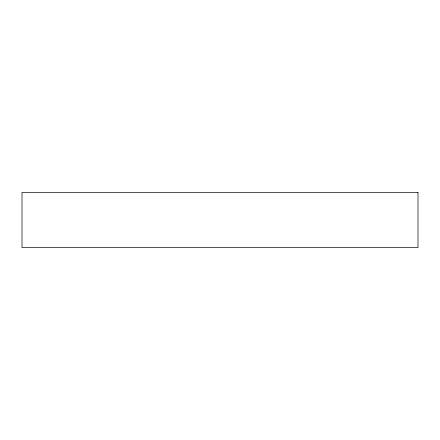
<?xml version="1.0" encoding="UTF-8"?>
<svg xmlns="http://www.w3.org/2000/svg" width="440" height="440" viewBox="0 0 440 440"><rect width="100%" height="100%" fill="white"/><g stroke="black" fill="none" stroke-linecap="round" stroke-linejoin="round"><path stroke-width="0.66" d="M418 192.374L22 192.374L22 247.627L418 247.627L418 192.374"/></g></svg>
